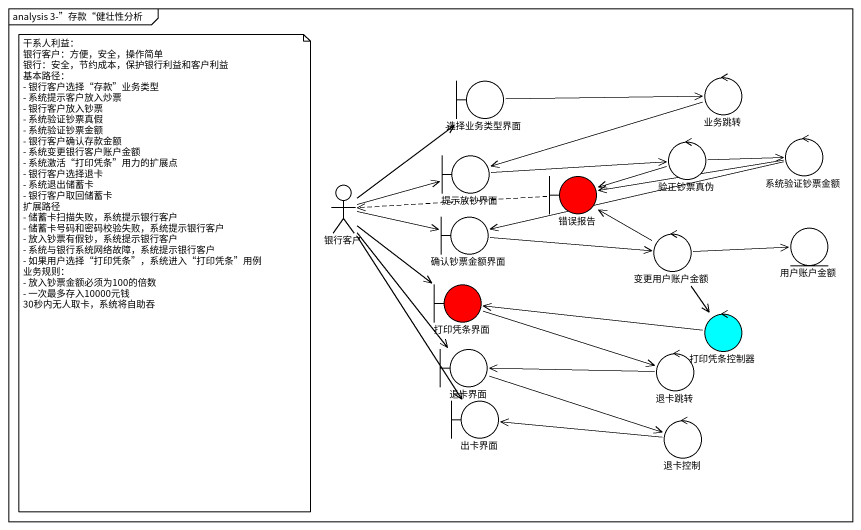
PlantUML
@startuml
mainframe analysis 3-”存款“健壮性分析
boundary 选择业务类型界面
control 业务跳转
boundary 提示放钞界面
control 验正钞票真伪
control 系统验证钞票金额
actor 银行客户
boundary 错误报告 #FF0000
boundary 确认钞票金额界面
control 变更用户账户金额
entity 用户账户金额
boundary 打印凭条界面 #FF0000
control 打印凭条控制器 #00FFFF
boundary 退卡界面
control 退卡跳转
boundary 出卡界面
control 退卡控制
选择业务类型界面 -right-> 业务跳转
业务跳转 -left-> 提示放钞界面
提示放钞界面 -right-> 验正钞票真伪
验正钞票真伪 -right-> 系统验证钞票金额
验正钞票真伪 -left-> 错误报告
系统验证钞票金额 -left-> 错误报告
系统验证钞票金额 -left-> 确认钞票金额界面
银行客户 -up-> 选择业务类型界面
银行客户 -right-> 提示放钞界面
银行客户 -right-> 确认钞票金额界面
银行客户 --> 打印凭条界面
银行客户 --> 退卡界面
银行客户 --> 出卡界面
错误报告 .left.> 银行客户
确认钞票金额界面 -right-> 变更用户账户金额
变更用户账户金额 -up-> 错误报告
变更用户账户金额 -right-> 用户账户金额
变更用户账户金额 --> 打印凭条控制器
打印凭条界面 -right-> 退卡跳转
打印凭条控制器 -left-> 打印凭条界面
退卡界面 -right-> 退卡控制
退卡跳转 -left-> 退卡界面
退卡控制 -left-> 出卡界面
note as N1
  干系人利益：
  银行客户：方便，安全，操作简单
  银行：安全，节约成本，保护银行利益和客户利益
  基本路径：
  - 银行客户选择“存款”业务类型
  - 系统提示客户放入炒票
  - 银行客户放入钞票
  - 系统验证钞票真假
  - 系统验证钞票金额
  - 银行客户确认存款金额
  - 系统变更银行客户账户金额
  - 系统激活“打印凭条”用力的扩展点
  - 银行客户选择退卡
  - 系统退出储蓄卡
  - 银行客户取回储蓄卡
  扩展路径
  - 储蓄卡扫描失败，系统提示银行客户
  - 储蓄卡号码和密码校验失败，系统提示银行客户
  - 放入钞票有假钞，系统提示银行客户
  - 系统与银行系统网络故障，系统提示银行客户
  - 如果用户选择“打印凭条”，系统进入“打印凭条”用例
  业务规则：
  - 放入钞票金额必须为100的倍数
  - 一次最多存入10000元钱
  30秒内无人取卡，系统将自助吞
end note
@enduml
